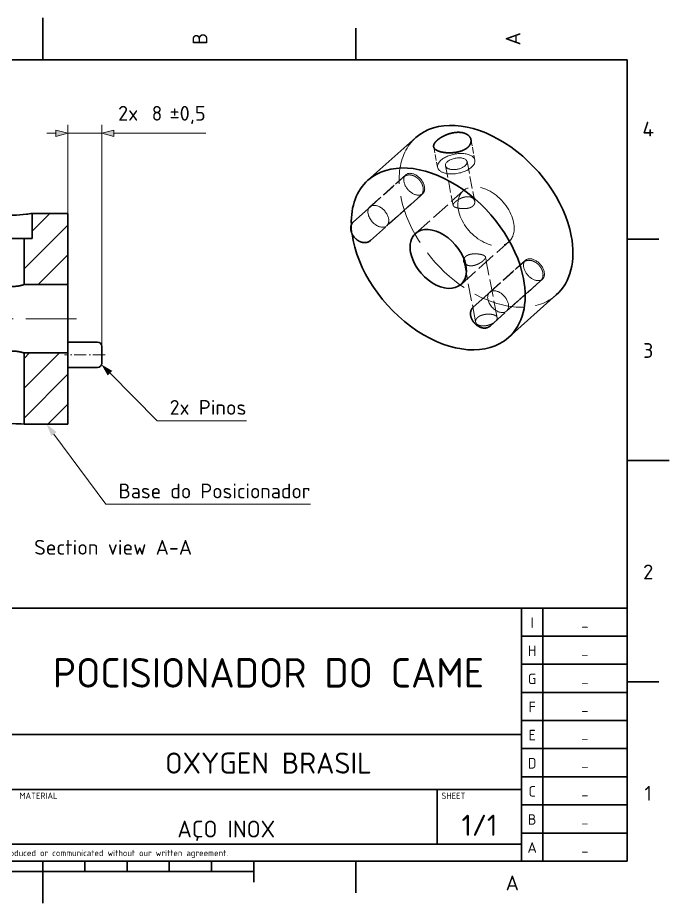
# Model space of a CAD drawing. Extents: x 0 to 297, y 0 to 210.
# Drawn here: x 142.6 to 297, y 0 to 210 of the extents above; entities that cross this region are included whole.
import ezdxf
from ezdxf.enums import TextEntityAlignment as Align

# ---------------------------------------------------------------- set-up
doc = ezdxf.new("R2010")
doc.units = 0
doc.linetypes.add('DASHDOT', pattern=[18.5, 12, -3, 0.5, -3])
doc.linetypes.add('DASHED', pattern=[15, 12, -3])
doc.layers.get('0').update_dxf_attribs({"lineweight": 13})
doc.styles.get("Standard").update_dxf_attribs({"font": 'isocp.shx'})
doc.dimstyles.get("Standard").update_dxf_attribs({"dimtxt": 2.5, "dimasz": 2.5, "dimexe": 1.25, "dimexo": 0.625, "dimtad": 1, "dimcen": 2.5, "dimadec": 0, "dimazin": 0, "dimtfac": 1, "dimtmove": 0, "dimatfit": 0, "dimfxl": 1, "dimarcsym": 0})

# ---------------------------------------------------------------- blocks, each defined once
blk = doc.blocks.new('BLOCK1176')
at = {"color": 7, "lineweight": 18, "width": 1.110901}
blk.add_text('A', height=3.5, dxfattribs=at).set_placement((258.226196, 3.076224), (261.373749, 3.076224), align=Align.FIT)
blk = doc.blocks.new('BLOCK1178')
at = {"color": 7, "lineweight": 18, "width": 0.933334}
blk.add_text('B', height=3.5, rotation=90, dxfattribs=at).set_placement((187.523788, 203.600006), (187.523788, 206.400009), align=Align.FIT)
blk = doc.blocks.new('BLOCK1180')
at = {"color": 7, "lineweight": 18, "width": 1.110901}
blk.add_text('A', height=3.5, rotation=90, dxfattribs=at).set_placement((261.723755, 203.426224), (261.723755, 206.573776), align=Align.FIT)
blk = doc.blocks.new('BLOCK1182')
at = {"color": 7, "lineweight": 18, "width": 0.863838}
blk.add_text('3', height=3.5, dxfattribs=at).set_placement((290.776215, 129.326218), (293.223755, 129.326218), align=Align.FIT)
blk = doc.blocks.new('BLOCK1184')
at = {"color": 7, "lineweight": 18, "width": 0.863838}
blk.add_text('2', height=3.5, dxfattribs=at).set_placement((290.776215, 76.826225), (293.223755, 76.826225), align=Align.FIT)
blk = doc.blocks.new('BLOCK1186')
at = {"color": 7, "lineweight": 18, "width": 0.933329}
blk.add_text('4', height=3.5, dxfattribs=at).set_placement((290.600006, 181.826218), (293.399994, 181.826218), align=Align.FIT)
blk = doc.blocks.new('BLOCK1188')
at = {"color": 7, "lineweight": 18, "width": 0.953214}
blk.add_text('1', height=3.5, dxfattribs=at).set_placement((291.126221, 24.326223), (292.873779, 24.326223), align=Align.FIT)
blk = doc.blocks.new('BLOCK1190')
at = {"color": 7, "lineweight": 18, "width": 0.779092}
blk.add_text("This drawing is our property; it can't be reproduced or communicated without our written agreement.", height=1.5, dxfattribs=at).set_placement((98, 11.175525), (192.437073, 11.175525), align=Align.FIT)
blk = doc.blocks.new('BLOCK1195')
at = {"color": 7, "lineweight": 18, "width": 0.899371}
blk.add_text('MATERIAL', height=1.5, dxfattribs=at).set_placement((143, 24.751049), (151.993713, 24.751049), align=Align.FIT)
blk = doc.blocks.new('BLOCK1196')
at = {"color": 7, "lineweight": 18, "width": 0.822576}
blk.add_text('AÇO INOX', height=4, dxfattribs=at).set_placement((180.405594, 15.6), (203.594406, 15.6), align=Align.FIT)
blk = doc.blocks.new('BLOCK1197')
at = {"color": 7, "lineweight": 18, "width": 0.839691}
blk.add_text('SHEET', height=1.5, dxfattribs=at).set_placement((243, 24.751049), (248.697906, 24.751049), align=Align.FIT)
blk = doc.blocks.new('BLOCK1198')
at = {"color": 7, "lineweight": 18, "width": 0.672753}
blk.add_text('1/1', height=5, dxfattribs=at).set_placement((247.755249, 16), (256.244751, 16), align=Align.FIT)
blk = doc.blocks.new('BLOCK1201')
at = {"color": 7, "lineweight": 18, "width": 0.832842}
blk.add_text('OXYGEN BRASIL', height=5, dxfattribs=at).set_placement((177.510498, 30.751749), (226.489517, 30.751749), align=Align.FIT)
blk = doc.blocks.new('BLOCK1210')
at = {"color": 7, "lineweight": 18, "width": 0.783843}
blk.add_text('POCISIONADOR DO CAME', height=7, dxfattribs=at).set_placement((150.919586, 51.152447), (253.080414, 51.152447), align=Align.FIT)
blk = doc.blocks.new('BLOCK1211')
at = {"color": 7, "lineweight": 18, "width": 1.110905}
blk.add_text('A', height=2.5, dxfattribs=at).set_placement((263.375885, 11.959208), (265.624146, 11.959208), align=Align.FIT)
blk = doc.blocks.new('BLOCK1212')
at = {"color": 7, "lineweight": 18, "width": 1.180341}
blk.add_text('_', height=2, dxfattribs=at).set_placement((276.100708, 12.234033), (277.899323, 12.234033), align=Align.FIT)
blk = doc.blocks.new('BLOCK1213')
at = {"color": 7, "lineweight": 18, "width": 0.933333}
blk.add_text('B', height=2.5, dxfattribs=at).set_placement((263.5, 18.625874), (265.5, 18.625874), align=Align.FIT)
blk = doc.blocks.new('BLOCK1214')
at = {"color": 7, "lineweight": 18, "width": 1.180341}
blk.add_text('_', height=2, dxfattribs=at).set_placement((276.100708, 18.9007), (277.899323, 18.9007), align=Align.FIT)
blk = doc.blocks.new('BLOCK1215')
at = {"color": 7, "lineweight": 18, "width": 0.815855}
blk.add_text('C', height=2.5, dxfattribs=at).set_placement((263.625885, 25.29254), (265.374146, 25.29254), align=Align.FIT)
blk = doc.blocks.new('BLOCK1216')
at = {"color": 7, "lineweight": 18, "width": 1.180341}
blk.add_text('_', height=2, dxfattribs=at).set_placement((276.100708, 25.567366), (277.899323, 25.567366), align=Align.FIT)
blk = doc.blocks.new('BLOCK1217')
at = {"color": 7, "lineweight": 18, "width": 0.933333}
blk.add_text('D', height=2.5, dxfattribs=at).set_placement((263.5, 31.959206), (265.5, 31.959206), align=Align.FIT)
blk = doc.blocks.new('BLOCK1218')
at = {"color": 7, "lineweight": 18, "width": 1.180341}
blk.add_text('_', height=2, dxfattribs=at).set_placement((276.100708, 32.234032), (277.899323, 32.234032), align=Align.FIT)
blk = doc.blocks.new('BLOCK1219')
at = {"color": 7, "lineweight": 18, "width": 0.863846}
blk.add_text('E', height=2.5, dxfattribs=at).set_placement((263.625885, 38.625874), (265.374146, 38.625874), align=Align.FIT)
blk = doc.blocks.new('BLOCK1220')
at = {"color": 7, "lineweight": 18, "width": 1.180341}
blk.add_text('_', height=2, dxfattribs=at).set_placement((276.100708, 38.9007), (277.899323, 38.9007), align=Align.FIT)
blk = doc.blocks.new('BLOCK1221')
at = {"color": 7, "lineweight": 18, "width": 0.863846}
blk.add_text('F', height=2.5, dxfattribs=at).set_placement((263.625885, 45.292542), (265.374146, 45.292542), align=Align.FIT)
blk = doc.blocks.new('BLOCK1222')
at = {"color": 7, "lineweight": 18, "width": 1.180341}
blk.add_text('_', height=2, dxfattribs=at).set_placement((276.100708, 45.567368), (277.899323, 45.567368), align=Align.FIT)
blk = doc.blocks.new('BLOCK1223')
at = {"color": 7, "lineweight": 18, "width": 0.933333}
blk.add_text('G', height=2.5, dxfattribs=at).set_placement((263.5, 51.959206), (265.5, 51.959206), align=Align.FIT)
blk = doc.blocks.new('BLOCK1224')
at = {"color": 7, "lineweight": 18, "width": 1.180341}
blk.add_text('_', height=2, dxfattribs=at).set_placement((276.100708, 52.234032), (277.899323, 52.234032), align=Align.FIT)
blk = doc.blocks.new('BLOCK1225')
at = {"color": 7, "lineweight": 18, "width": 0.933333}
blk.add_text('H', height=2.5, dxfattribs=at).set_placement((263.5, 58.625874), (265.5, 58.625874), align=Align.FIT)
blk = doc.blocks.new('BLOCK1226')
at = {"color": 7, "lineweight": 18, "width": 1.180341}
blk.add_text('_', height=2, dxfattribs=at).set_placement((276.100708, 58.9007), (277.899323, 58.9007), align=Align.FIT)
blk = doc.blocks.new('BLOCK1227')
at = {"color": 7, "lineweight": 18, "width": 1.571347}
blk.add_text('I', height=2.5, dxfattribs=at).set_placement((264.125885, 65.292542), (264.874146, 65.292542), align=Align.FIT)
blk = doc.blocks.new('BLOCK1228')
at = {"color": 7, "lineweight": 18, "width": 1.180341}
blk.add_text('_', height=2, dxfattribs=at).set_placement((276.100708, 65.56736), (277.899323, 65.56736), align=Align.FIT)
blk = doc.blocks.new('BLOCK1236')
at = {"color": 7, "lineweight": 18}
blk.add_lwpolyline([(-35.317249, 236.656158), (-23, 220), (25.465733, 220)], dxfattribs=at)
blk.add_solid([(-34.692951, 237.117828), (-37.040222, 238.986069), (-35.941547, 236.194489)], dxfattribs=at)
at = {"color": 7, "lineweight": 18, "width": 0.772789}
blk.add_text('Base do Posicionador', height=3.5, dxfattribs=at).set_placement((-20, 221.399994), (25.465733, 221.399994), align=Align.FIT)
blk = doc.blocks.new('BLOCK1237')
at = {"color": 7, "lineweight": 18}
blk.add_lwpolyline([(-22.015015, 251.073914), (-10.886306, 239.824188), (10.299008, 239.824188)], dxfattribs=at)
blk.add_solid([(-21.463015, 251.61998), (-24.05294, 253.134003), (-22.567013, 250.527847)], dxfattribs=at)
at = {"color": 7, "lineweight": 18, "width": 0.784978}
blk.add_text('2x Pinos', height=3.5, dxfattribs=at).set_placement((-7.886306, 241.224182), (10.299008, 241.224182), align=Align.FIT)
blk = doc.blocks.new('BLOCK1238')
at = {"color": 7, "lineweight": 18, "width": 0.799069}
blk.add_text('Section view A-A', height=3.5, dxfattribs=at).set_placement((-40, 208.047546), (-2.576923, 208.047546), align=Align.FIT)
blk = doc.blocks.new('*D64')
at = {"color": 7, "lineweight": 18}
for p, q in [((154.475174, 163.604653), (154.475174, 184.58442)), ((162.475174, 131.680123), (162.475174, 184.58442)), ((149.475174, 182.58442), (151.577396, 182.58442)), ((154.475174, 182.58442), (162.475174, 182.58442)), ((165.372951, 182.58442), (187.124243, 182.58442))]:
    blk.add_line(p, q, dxfattribs=at)
for points in [[(151.577396, 181.807961), (154.475174, 182.58442), (151.577396, 183.360879)], [(165.372951, 183.360879), (162.475174, 182.58442), (165.372951, 181.807961)]]:
    blk.add_lwpolyline(points, close=True, dxfattribs=at)
for points in [[(151.577396, 181.807961), (154.475174, 182.58442), (151.577396, 181.807961), (151.577396, 183.360879)], [(165.372951, 183.360879), (162.475174, 182.58442), (165.372951, 183.360879), (165.372951, 181.807961)]]:
    blk.add_solid(points, dxfattribs=at)
for s, width, p, p2 in [('2x ', 0.723632, (166.365152, 185.58442), (173.360258, 185.58442)), ('8', 0.863842, (174.360257, 185.58442), (176.807809, 185.58442)), ('%%p0,5', 0.70409, (178.55781, 185.58442), (187.124243, 185.58442))]:
    blk.add_text(s, height=3.5, dxfattribs=dict(at, width=width)).set_placement(p, p2, align=Align.FIT)
blk = doc.blocks.new('BLOCK1239')
at = {"color": 7, "lineweight": 35}
for p, q in [((-49.5, 288.99), (-52, 288.99)), ((-52, 288.99), (-52, 272.09)), ((-49.5, 288.99), (-49.5, 282.99)), ((-40.5, 288.99), (-40.5, 282.99)), ((-32, 288.99), (-40.5, 288.99)), ((-32, 288.99), (-32, 272.09)), ((-47.6, 282.99), (-49.5, 282.99)), ((-47.6, 282.99), (-42.4, 282.99)), ((-47.6, 282.99), (-47.6, 272.09)), ((-40.5, 282.99), (-42.4, 282.99)), ((-42.4, 282.99), (-42.4, 272.09)), ((-52, 272.09), (-52, 263.99)), ((-47.6, 272.09), (-52, 272.09)), ((-32, 272.09), (-42.4, 272.09)), ((-32, 272.09), (-32, 263.99)), ((-52, 263.99), (-52, 255.89)), ((-32, 263.99), (-32, 255.89)), ((-25, 258.46), (-32, 258.46)), ((-24, 257.46), (-24, 257.06)), ((-24, 257.06), (-24, 253.46)), ((-52, 255.89), (-52, 238.99)), ((-47.6, 255.89), (-52, 255.89)), ((-47.6, 255.89), (-47.6, 254.99)), ((-47.6, 238.99), (-47.6, 254.99)), ((-32, 255.89), (-42.4, 255.89)), ((-42.4, 255.89), (-42.4, 254.99)), ((-42.4, 238.99), (-42.4, 254.99)), ((-32, 255.89), (-32, 238.99)), ((-25, 252.46), (-32, 252.46)), ((-47.6, 238.99), (-52, 238.99)), ((-32, 238.99), (-42.4, 238.99))]:
    blk.add_line(p, q, dxfattribs=at)
for centre, radius, start, end in [((-44.78, 315.23), 26.66, 259.8038, 262.6698), ((-44.99, 313.59), 25.02, 262.6584, 269.9667), ((-45.01, 313.6), 25.02, 270.034, 277.3414), ((-45.23, 315.29), 26.73, 277.3335, 280.1928), ((-25, 257.46), 1, 0, 90), ((-25, 253.46), 1, 270, 360), ((-45, 214.12), 25, 84.0309, 95.9691)]:
    blk.add_arc(centre, radius, start, end, dxfattribs=at)
for points, knots in [([(-47.6, 272.09), (-47.59, 272.08), (-47.59, 272.08), (-47.49, 272.05), (-47.44, 272.04), (-47.38, 272.02), (-47.32, 272), (-47.07, 271.93), (-46.75, 271.85), (-46.51, 271.8), (-45.82, 271.68), (-45.06, 271.64), (-44.6, 271.65), (-43.85, 271.72), (-43.19, 271.86), (-42.96, 271.92), (-42.74, 271.98), (-42.58, 272.03), (-42.42, 272.08), (-42.41, 272.08), (-42.4, 272.09)], [0, 0, 0, 0, 0, 0, 0.120241, 0.120241, 0.120241, 1.114911, 1.114911, 1.114911, 3.586756, 3.586756, 3.586756, 7.580383, 7.580383, 7.580383, 10.113946, 10.113946, 10.113946, 10.322801, 10.322801, 10.322801, 10.322801, 10.322801, 10.322801]), ([(-42.4, 255.89), (-42.41, 255.89), (-42.41, 255.89), (-42.51, 255.92), (-42.56, 255.94), (-42.62, 255.95), (-42.68, 255.97), (-42.93, 256.04), (-43.25, 256.12), (-43.5, 256.17), (-44.18, 256.29), (-44.94, 256.34), (-45.4, 256.33), (-46.15, 256.25), (-46.81, 256.11), (-47.04, 256.05), (-47.26, 255.99), (-47.42, 255.94), (-47.58, 255.89), (-47.59, 255.89), (-47.6, 255.89)], [0, 0, 0, 0, 0, 0, 0.120228, 0.120228, 0.120228, 1.114994, 1.114994, 1.114994, 3.583028, 3.583028, 3.583028, 7.576563, 7.576563, 7.576563, 10.110135, 10.110135, 10.110135, 10.318921, 10.318921, 10.318921, 10.318921, 10.318921, 10.318921])]:
    blk.add_open_spline(points, degree=5, knots=knots, dxfattribs=at)
blk = doc.blocks.new('BLOCK1240')
at = {"color": 7, "lineweight": 18}
for p, q in [((-42.400002, 247.513779), (-34.027718, 255.886063)), ((-42.400002, 254.584854), (-41.098785, 255.886063)), ((-42.400002, 240.442719), (-32, 250.842712)), ((-36.78558, 238.986069), (-32, 243.771652))]:
    blk.add_line(p, q, dxfattribs=at)
blk = doc.blocks.new('BLOCK1242')
at = {"color": 7, "lineweight": 18}
for p, q in [((-40.5, 284.769135), (-36.283054, 288.986053)), ((-42.400002, 275.798065), (-32, 286.198059)), ((-42.400002, 282.86911), (-42.283054, 282.986053)), ((-39.04092, 272.08606), (-32, 279.126984))]:
    blk.add_line(p, q, dxfattribs=at)
blk = doc.blocks.new('BLOCK1244')
at = {"color": 7, "lineweight": 35}
for p, q in [((-123.95, 276.17), (-112.62, 286.28)), ((-127.39, 266.34), (-123.2, 270.07)), ((-99.01, 246.08), (-94.82, 249.82)), ((-90.65, 238.87), (-79.32, 248.98))]:
    blk.add_line(p, q, dxfattribs=at)
at = {"color": 7, "linetype": 'DASHED', "lineweight": 18, "ltscale": 0.123737}
blk.add_line((-99.55, 285.81), (-98.61, 280.95), dxfattribs=at)
at = {"color": 7, "linetype": 'DASHED', "lineweight": 18, "ltscale": 0.123727}
blk.add_line((-108.38, 284.11), (-107.45, 279.25), dxfattribs=at)
at = {"color": 7, "linetype": 'DASHED', "lineweight": 18, "ltscale": 0.23913}
blk.add_line((-105.58, 279.61), (-103.77, 270.22), dxfattribs=at)
at = {"color": 7, "linetype": 'DASHED', "lineweight": 18, "ltscale": 0.239125}
blk.add_line((-100.47, 280.59), (-98.66, 271.2), dxfattribs=at)
at = {"color": 7, "linetype": 'DASHED', "lineweight": 18, "ltscale": 0.284681}
for p, q in [((-123.49, 269.88), (-114.99, 277.47)), ((-119.49, 265.41), (-111, 272.99)), ((-95.11, 249.63), (-86.61, 257.21)), ((-91.11, 245.15), (-82.62, 252.73))]:
    blk.add_line(p, q, dxfattribs=at)
at = {"color": 7, "linetype": 'DASHED', "lineweight": 18, "ltscale": 0.258348}
for p, q in [((-123.2, 270.07), (-115.49, 276.96)), ((-94.82, 249.82), (-87.11, 256.7))]:
    blk.add_line(p, q, dxfattribs=at)
at = {"color": 7, "linetype": 'DASHED', "lineweight": 18, "ltscale": 0.379575}
for p, q in [((-112.69, 263.56), (-101.37, 273.67)), ((-101.9, 251.47), (-90.58, 261.58))]:
    blk.add_line(p, q, dxfattribs=at)
at = {"color": 7, "linetype": 'DASHED', "lineweight": 18, "ltscale": 0.398554}
for p, q in [((-123.39, 261.86), (-111.5, 272.48)), ((-95.01, 241.61), (-83.12, 252.23))]:
    blk.add_line(p, q, dxfattribs=at)
at = {"color": 7, "linetype": 'DASHED', "lineweight": 18, "ltscale": 0.024539}
blk.add_line((-101.21, 256.97), (-101.03, 256.01), dxfattribs=at)
at = {"color": 7, "linetype": 'DASHED', "lineweight": 18, "ltscale": 0.024543}
blk.add_line((-96.11, 257.96), (-95.92, 257), dxfattribs=at)
at = {"color": 7, "linetype": 'DASHED', "lineweight": 18, "ltscale": 0.341667}
blk.add_line((-93.33, 243.58), (-95.92, 257), dxfattribs=at)
at = {"color": 7, "linetype": 'DASHED', "lineweight": 18, "ltscale": 0.341668}
blk.add_line((-98.44, 242.59), (-101.03, 256.01), dxfattribs=at)
at = {"color": 7, "lineweight": 35}
for centre, radius, start, end in [((-101.1, 285.51), 1.58, 10.9365, 18.2186), ((-107.54, 284.27), 0.862, 190.9475, 200.8037), ((-124.62, 263.25), 1.85, 302.6365, 311.7478), ((-100.12, 257.18), 1.11, 163.108, 190.8946), ((-100.04, 257.22), 1.2, 191.5811, 229.7076), ((-96.24, 242.99), 1.85, 302.6365, 311.7478)]:
    blk.add_arc(centre, radius, start, end, dxfattribs=at)
at = {"color": 7, "linetype": 'DASHED', "lineweight": 18}
for centre, radius, start, end in [((-114.26, 275.57), 1.85, 122.6365, 131.7478), ((-99.75, 257.56), 1.65, 229.9354, 258.196), ((-85.88, 255.32), 1.85, 122.6365, 131.7478)]:
    blk.add_arc(centre, radius, start, end, dxfattribs=at)
at = {"color": 7, "lineweight": 35}
for centre, major_axis, ratio, start_param, end_param in [((-95.97, 267.63), (16.65, -18.65), 0.650915, 0.828682, 3.141588), ((-107.3, 257.52), (16.65, -18.65), 0.650915, 0.828682, 3.141588), ((-107.3, 257.52), (16.65, -18.65), 0.650915, 3.141588, 3.801972), ((-121.49, 267.64), (2, -2.24), 0.650915, 3.141471, 3.316707), ((-107.3, 257.52), (5.39, -6.04), 0.650915, 0.828684, 3.14147), ((-107.3, 257.52), (16.65, -18.65), 0.650915, 3.905759, 6.283181), ((-107.3, 257.51), (5.4, -6.04), 0.650812, 3.141377, 3.970016), ((-95.97, 267.63), (16.65, -18.65), 0.650915, 6.283181, 7.111867), ((-107.3, 257.52), (5.39, -6.04), 0.650915, 3.970277, 6.283063), ((-107.3, 257.52), (5.4, -6.04), 0.650807, 6.282948, 7.111562), ((-107.3, 257.52), (16.65, -18.65), 0.650915, 6.283181, 7.111867), ((-93.11, 247.39), (2, -2.24), 0.650915, 3.141471, 3.316707)]:
    blk.add_ellipse(centre, major_axis=major_axis, ratio=ratio, start_param=start_param, end_param=end_param, dxfattribs=at)
at = {"color": 7, "linetype": 'DASHED', "lineweight": 18}
for centre, major_axis, ratio, start_param, end_param in [((-95.97, 267.63), (16.65, -18.65), 0.650915, 3.141588, 6.283181), ((-103.03, 280.1), (-4.42, -0.85), 0.51307, 3.141523, 6.283116), ((-103.03, 280.1), (-2.55, -0.49), 0.51307, 3.141523, 6.283115), ((-103.03, 280.1), (-4.42, -0.85), 0.51307, 0.860756, 3.141523), ((-103.03, 280.1), (-2.55, -0.49), 0.51307, 6.283116, 7.143942), ((-103.03, 280.1), (-2.55, -0.49), 0.51307, 0.860757, 3.141523), ((-112.99, 275.23), (2, -2.24), 0.650915, 3.141471, 6.283064), ((-112.99, 275.23), (2, -2.24), 0.650915, 0.828682, 3.141471), ((-103.03, 280.1), (-4.42, -0.85), 0.51307, 6.283116, 7.143942), ((-112.99, 275.23), (2, -2.24), 0.650915, 6.283064, 7.111867), ((-95.97, 267.63), (5.4, -6.04), 0.650812, 3.141377, 3.970016), ((-95.97, 267.63), (5.39, -6.04), 0.650915, 0.828684, 3.14147), ((-121.49, 267.64), (2, -2.24), 0.650915, 3.316707, 6.283064), ((-121.49, 267.64), (2, -2.24), 0.650915, 0.828682, 3.141471), ((-95.97, 267.63), (5.39, -6.04), 0.650915, 3.970277, 6.283063), ((-121.49, 267.64), (2, -2.24), 0.650915, 6.283064, 7.111867), ((-107.3, 257.52), (16.65, -18.65), 0.650915, 3.801972, 3.905759), ((-95.97, 267.63), (5.4, -6.04), 0.650807, 6.282948, 7.111562), ((-84.61, 254.97), (2, -2.24), 0.650915, 3.141471, 6.283064), ((-84.61, 254.97), (2, -2.24), 0.650915, 0.828682, 3.141471), ((-84.61, 254.97), (2, -2.24), 0.650915, 6.283064, 7.111867), ((-93.11, 247.39), (2, -2.24), 0.650915, 0.828682, 3.141471), ((-93.11, 247.39), (2, -2.24), 0.650915, 3.316707, 6.283064), ((-93.11, 247.39), (2, -2.24), 0.650915, 6.283064, 7.111867)]:
    blk.add_ellipse(centre, major_axis=major_axis, ratio=ratio, start_param=start_param, end_param=end_param, dxfattribs=at)
at = {"color": 7, "lineweight": 35}
for points, degree, knots in [([(-108.38, 284.11), (-108.41, 284.25), (-108.41, 284.39), (-108.38, 284.54), (-108.28, 284.79), (-108.13, 285.04), (-108.06, 285.14), (-107.93, 285.3), (-107.78, 285.46), (-107.71, 285.52), (-107.64, 285.58), (-107.57, 285.65)], 5, [0, 0, 0, 0, 0, 0, 2.383962, 2.383962, 2.383962, 3.845931, 3.845931, 3.845931, 4.862401, 4.862401, 4.862401, 4.862401, 4.862401, 4.862401]), ([(-107.57, 285.65), (-107.41, 285.79), (-107.23, 285.93), (-107.04, 286.07), (-106.67, 286.32), (-106.27, 286.54), (-106.09, 286.63), (-105.72, 286.81), (-105.34, 286.97), (-105.14, 287.05), (-104.94, 287.12), (-104.74, 287.18)], 5, [0, 0, 0, 0, 0, 0, 2.31447, 2.31447, 2.31447, 4.119716, 4.119716, 4.119716, 5.966884, 5.966884, 5.966884, 5.966884, 5.966884, 5.966884]), ([(-104.74, 287.18), (-104.41, 287.29), (-104.07, 287.38), (-103.71, 287.45), (-103.09, 287.54), (-102.49, 287.56), (-102.23, 287.55), (-101.92, 287.52), (-101.62, 287.47), (-101.56, 287.46), (-101.51, 287.45), (-101.45, 287.43)], 5, [0, 0, 0, 0, 0, 0, 3.063373, 3.063373, 3.063373, 5.449616, 5.449616, 5.449616, 6.013789, 6.013789, 6.013789, 6.013789, 6.013789, 6.013789]), ([(-101.45, 287.43), (-101.18, 287.37), (-100.91, 287.28), (-100.66, 287.17), (-100.26, 286.93), (-99.95, 286.64), (-99.84, 286.5), (-99.72, 286.31), (-99.64, 286.12), (-99.62, 286.08), (-99.61, 286.05), (-99.6, 286.01)], 5, [0, 0, 0, 0, 0, 0, 2.856849, 2.856849, 2.856849, 5.060925, 5.060925, 5.060925, 5.581247, 5.581247, 5.581247, 5.581247, 5.581247, 5.581247]), ([(-99.55, 285.81), (-99.51, 285.63), (-99.5, 285.44), (-99.52, 285.24), (-99.61, 284.93), (-99.76, 284.63), (-99.82, 284.53), (-99.95, 284.35), (-100.1, 284.18), (-100.16, 284.11), (-100.23, 284.05), (-100.3, 283.98)], 5, [0, 0, 0, 0, 0, 0, 2.459362, 2.459362, 2.459362, 3.947566, 3.947566, 3.947566, 4.961197, 4.961197, 4.961197, 4.961197, 4.961197, 4.961197]), ([(-106.55, 282.88), (-106.77, 282.93), (-106.98, 282.99), (-107.19, 283.06), (-107.52, 283.19), (-107.79, 283.35), (-107.89, 283.42), (-108.08, 283.56), (-108.21, 283.72), (-108.27, 283.8), (-108.31, 283.88), (-108.34, 283.97)], 5, [0, 0, 0, 0, 0, 0, 2.275691, 2.275691, 2.275691, 3.905906, 3.905906, 3.905906, 5.460102, 5.460102, 5.460102, 5.460102, 5.460102, 5.460102]), ([(-100.3, 283.98), (-100.5, 283.8), (-100.73, 283.64), (-100.99, 283.48), (-101.5, 283.23), (-102.06, 283.04), (-102.32, 282.97), (-102.65, 282.89), (-102.99, 282.83), (-103.06, 282.81), (-103.13, 282.8), (-103.2, 282.79)], 5, [0, 0, 0, 0, 0, 0, 2.901433, 2.901433, 2.901433, 5.305145, 5.305145, 5.305145, 5.931282, 5.931282, 5.931282, 5.931282, 5.931282, 5.931282]), ([(-103.2, 282.79), (-103.47, 282.75), (-103.75, 282.72), (-104.04, 282.7), (-104.47, 282.68), (-104.9, 282.69), (-105.03, 282.69), (-105.44, 282.71), (-105.83, 282.75), (-106.08, 282.79), (-106.32, 282.83), (-106.55, 282.88)], 5, [0, 0, 0, 0, 0, 0, 2.446317, 2.446317, 2.446317, 3.67508, 3.67508, 3.67508, 6.029748, 6.029748, 6.029748, 6.029748, 6.029748, 6.029748]), ([(-127.39, 266.34), (-127.41, 266.32), (-127.45, 266.28), (-127.5, 266.23), (-127.54, 266.18), (-127.58, 266.13), (-127.62, 266.08), (-127.66, 266.03), (-127.71, 265.96), (-127.76, 265.88), (-127.81, 265.79), (-127.85, 265.71), (-127.87, 265.65), (-127.9, 265.58), (-127.92, 265.52), (-127.94, 265.46), (-127.96, 265.38), (-127.98, 265.29), (-128, 265.2), (-128.02, 265.11), (-128.03, 265.01), (-128.03, 264.92), (-128.04, 264.83), (-128.04, 264.75), (-128.03, 264.66), (-128.03, 264.58), (-128.02, 264.49), (-128.01, 264.42), (-128, 264.34), (-127.98, 264.27), (-127.97, 264.21), (-127.95, 264.14), (-127.93, 264.05), (-127.91, 263.96), (-127.88, 263.88), (-127.85, 263.8), (-127.82, 263.71), (-127.78, 263.63), (-127.75, 263.55), (-127.71, 263.47), (-127.67, 263.39), (-127.63, 263.31), (-127.58, 263.23), (-127.54, 263.15), (-127.49, 263.07), (-127.44, 263), (-127.39, 262.93), (-127.35, 262.87), (-127.3, 262.81), (-127.26, 262.75), (-127.21, 262.69), (-127.16, 262.64), (-127.11, 262.57), (-127.05, 262.5), (-126.98, 262.44), (-126.92, 262.37), (-126.84, 262.29), (-126.75, 262.21), (-126.66, 262.14), (-126.58, 262.08), (-126.51, 262.02), (-126.44, 261.97), (-126.36, 261.92), (-126.29, 261.87), (-126.21, 261.82), (-126.14, 261.78), (-126.06, 261.73), (-125.98, 261.69), (-125.9, 261.65), (-125.82, 261.62), (-125.73, 261.58), (-125.63, 261.54), (-125.54, 261.51), (-125.46, 261.49), (-125.39, 261.47), (-125.31, 261.45), (-125.23, 261.43), (-125.14, 261.41), (-125.05, 261.4), (-124.96, 261.39), (-124.87, 261.38), (-124.78, 261.38), (-124.7, 261.38), (-124.62, 261.38), (-124.54, 261.38), (-124.47, 261.39), (-124.4, 261.4), (-124.32, 261.41), (-124.24, 261.43), (-124.16, 261.45), (-124.08, 261.47), (-124.02, 261.49), (-123.95, 261.52), (-123.89, 261.54), (-123.82, 261.58), (-123.74, 261.62), (-123.68, 261.65), (-123.64, 261.68), (-123.62, 261.69)], 3, [0, 0, 0, 0, 0.09253, 0.156885, 0.221265, 0.285634, 0.350049, 0.414148, 0.478313, 0.59723, 0.71625, 0.786959, 0.857719, 0.923423, 0.98918, 1.054988, 1.120849, 1.228629, 1.322226, 1.415982, 1.509903, 1.604005, 1.690133, 1.776439, 1.862935, 1.949631, 2.028736, 2.108023, 2.187504, 2.26718, 2.305135, 2.393584, 2.482297, 2.571275, 2.660523, 2.749322, 2.838384, 2.927701, 3.017258, 3.106619, 3.196199, 3.285993, 3.375982, 3.465895, 3.555969, 3.646193, 3.736547, 3.812463, 3.883866, 3.955312, 4.026793, 4.0983, 4.188824, 4.279349, 4.369852, 4.460311, 4.574955, 4.698385, 4.821594, 4.911792, 5.001826, 5.091677, 5.181337, 5.271119, 5.360681, 5.450006, 5.539089, 5.62847, 5.717594, 5.806454, 5.895041, 6.007075, 6.118693, 6.184546, 6.250278, 6.339682, 6.428857, 6.517805, 6.606529, 6.694269, 6.781822, 6.8743, 6.966616, 7.041367, 7.116026, 7.190597, 7.265085, 7.333238, 7.417452, 7.501593, 7.585661, 7.669662, 7.708265, 7.790227, 7.872147, 7.954027, 8.035873, 8.091221, 8.091221, 8.091221, 8.091221]), ([(-99.01, 246.08), (-99.03, 246.06), (-99.07, 246.03), (-99.12, 245.98), (-99.16, 245.93), (-99.2, 245.88), (-99.24, 245.83), (-99.28, 245.78), (-99.33, 245.71), (-99.38, 245.62), (-99.43, 245.53), (-99.47, 245.45), (-99.49, 245.39), (-99.52, 245.33), (-99.54, 245.27), (-99.56, 245.2), (-99.58, 245.13), (-99.6, 245.04), (-99.62, 244.94), (-99.64, 244.85), (-99.65, 244.76), (-99.65, 244.67), (-99.66, 244.58), (-99.66, 244.49), (-99.65, 244.4), (-99.65, 244.32), (-99.64, 244.24), (-99.63, 244.16), (-99.62, 244.08), (-99.6, 244.02), (-99.59, 243.95), (-99.57, 243.88), (-99.55, 243.79), (-99.53, 243.71), (-99.5, 243.62), (-99.47, 243.54), (-99.44, 243.46), (-99.4, 243.37), (-99.37, 243.29), (-99.33, 243.21), (-99.29, 243.13), (-99.25, 243.05), (-99.2, 242.97), (-99.16, 242.9), (-99.11, 242.82), (-99.06, 242.74), (-99.01, 242.67), (-98.97, 242.61), (-98.92, 242.55), (-98.88, 242.5), (-98.83, 242.44), (-98.78, 242.38), (-98.73, 242.32), (-98.67, 242.25), (-98.6, 242.18), (-98.53, 242.11), (-98.46, 242.04), (-98.37, 241.96), (-98.28, 241.89), (-98.2, 241.82), (-98.13, 241.77), (-98.06, 241.72), (-97.98, 241.66), (-97.91, 241.62), (-97.83, 241.57), (-97.75, 241.52), (-97.68, 241.48), (-97.6, 241.44), (-97.52, 241.4), (-97.44, 241.36), (-97.35, 241.33), (-97.25, 241.29), (-97.16, 241.26), (-97.08, 241.23), (-97.01, 241.21), (-96.93, 241.19), (-96.84, 241.17), (-96.76, 241.16), (-96.67, 241.14), (-96.58, 241.13), (-96.49, 241.13), (-96.4, 241.12), (-96.32, 241.12), (-96.24, 241.12), (-96.16, 241.13), (-96.09, 241.14), (-96.02, 241.14), (-95.94, 241.16), (-95.86, 241.17), (-95.78, 241.19), (-95.7, 241.22), (-95.64, 241.24), (-95.57, 241.26), (-95.51, 241.29), (-95.43, 241.32), (-95.36, 241.36), (-95.3, 241.4), (-95.26, 241.42), (-95.24, 241.43)], 3, [0, 0, 0, 0, 0.09253, 0.156885, 0.221265, 0.285634, 0.350049, 0.414148, 0.478313, 0.59723, 0.71625, 0.786959, 0.857719, 0.923423, 0.98918, 1.054988, 1.120849, 1.228629, 1.322226, 1.415982, 1.509903, 1.604005, 1.690133, 1.776439, 1.862935, 1.949631, 2.028736, 2.108023, 2.187504, 2.26718, 2.305135, 2.393584, 2.482297, 2.571275, 2.660523, 2.749322, 2.838384, 2.927701, 3.017258, 3.106619, 3.196199, 3.285993, 3.375982, 3.465895, 3.555969, 3.646193, 3.736547, 3.812463, 3.883866, 3.955312, 4.026793, 4.0983, 4.188824, 4.279349, 4.369852, 4.460311, 4.574955, 4.698385, 4.821594, 4.911792, 5.001826, 5.091677, 5.181337, 5.271119, 5.360681, 5.450006, 5.539089, 5.62847, 5.717594, 5.806454, 5.895041, 6.007075, 6.118693, 6.184546, 6.250278, 6.339682, 6.428857, 6.517805, 6.606529, 6.694269, 6.781822, 6.8743, 6.966616, 7.041367, 7.116026, 7.190597, 7.265085, 7.333238, 7.417452, 7.501593, 7.585661, 7.669662, 7.708265, 7.790227, 7.872147, 7.954027, 8.035873, 8.091221, 8.091221, 8.091221, 8.091221])]:
    blk.add_open_spline(points, degree=degree, knots=knots, dxfattribs=at)
at = {"color": 7, "linetype": 'DASHED', "lineweight": 18}
for points, degree, knots in [([(-111.5, 272.48), (-111.47, 272.5), (-111.44, 272.54), (-111.38, 272.59), (-111.34, 272.64), (-111.3, 272.69), (-111.26, 272.74), (-111.22, 272.79), (-111.17, 272.86), (-111.12, 272.94), (-111.07, 273.03), (-111.04, 273.11), (-111.01, 273.17), (-110.98, 273.24), (-110.96, 273.3), (-110.94, 273.36), (-110.92, 273.44), (-110.9, 273.53), (-110.88, 273.62), (-110.87, 273.71), (-110.86, 273.81), (-110.85, 273.9), (-110.85, 273.99), (-110.85, 274.07), (-110.85, 274.16), (-110.86, 274.24), (-110.86, 274.33), (-110.87, 274.4), (-110.89, 274.48), (-110.9, 274.55), (-110.91, 274.61), (-110.93, 274.68), (-110.95, 274.77), (-110.98, 274.86), (-111, 274.94), (-111.03, 275.02), (-111.06, 275.11), (-111.1, 275.19), (-111.13, 275.27), (-111.17, 275.35), (-111.21, 275.43), (-111.26, 275.51), (-111.3, 275.59), (-111.35, 275.67), (-111.39, 275.74), (-111.44, 275.82), (-111.49, 275.89), (-111.54, 275.95), (-111.58, 276.01), (-111.63, 276.07), (-111.67, 276.13), (-111.72, 276.18), (-111.78, 276.25), (-111.84, 276.32), (-111.9, 276.38), (-111.97, 276.45), (-112.05, 276.53), (-112.14, 276.61), (-112.22, 276.68), (-112.3, 276.74), (-112.37, 276.8), (-112.45, 276.85), (-112.52, 276.9), (-112.59, 276.95), (-112.67, 277), (-112.75, 277.04), (-112.83, 277.09), (-112.91, 277.13), (-112.99, 277.17), (-113.07, 277.2), (-113.16, 277.24), (-113.25, 277.28), (-113.34, 277.31), (-113.42, 277.33), (-113.49, 277.35), (-113.57, 277.37), (-113.66, 277.39), (-113.75, 277.41), (-113.83, 277.42), (-113.92, 277.43), (-114.01, 277.44), (-114.1, 277.44), (-114.19, 277.44), (-114.27, 277.44), (-114.34, 277.44), (-114.42, 277.43), (-114.49, 277.42), (-114.56, 277.41), (-114.64, 277.39), (-114.72, 277.37), (-114.8, 277.35), (-114.87, 277.33), (-114.93, 277.3), (-114.99, 277.28), (-115.07, 277.24), (-115.14, 277.2), (-115.2, 277.17), (-115.24, 277.14), (-115.26, 277.13)], 3, [0, 0, 0, 0, 0.09253, 0.156885, 0.221265, 0.285634, 0.350049, 0.414148, 0.478313, 0.59723, 0.71625, 0.786959, 0.857719, 0.923423, 0.98918, 1.054988, 1.120849, 1.228629, 1.322226, 1.415982, 1.509903, 1.604005, 1.690133, 1.776439, 1.862935, 1.949631, 2.028736, 2.108023, 2.187504, 2.26718, 2.305135, 2.393584, 2.482297, 2.571275, 2.660523, 2.749322, 2.838384, 2.927701, 3.017258, 3.106619, 3.196199, 3.285993, 3.375982, 3.465895, 3.555969, 3.646193, 3.736547, 3.812463, 3.883866, 3.955312, 4.026793, 4.0983, 4.188824, 4.279349, 4.369852, 4.460311, 4.574955, 4.698385, 4.821594, 4.911792, 5.001826, 5.091677, 5.181337, 5.271119, 5.360681, 5.450006, 5.539089, 5.62847, 5.717594, 5.806454, 5.895041, 6.007075, 6.118693, 6.184546, 6.250278, 6.339682, 6.428857, 6.517805, 6.606529, 6.694269, 6.781822, 6.8743, 6.966616, 7.041367, 7.116026, 7.190597, 7.265085, 7.333238, 7.417452, 7.501593, 7.585661, 7.669662, 7.708265, 7.790227, 7.872147, 7.954027, 8.035873, 8.091221, 8.091221, 8.091221, 8.091221]), ([(-103.77, 270.22), (-103.79, 270.34), (-103.76, 270.46), (-103.69, 270.6), (-103.45, 270.91), (-103.07, 271.23), (-102.82, 271.41), (-102.27, 271.76), (-101.63, 272.04), (-101.28, 272.16), (-100.76, 272.28), (-100.24, 272.29), (-100.08, 272.28), (-99.93, 272.26), (-99.78, 272.23)], 5, [0, 0, 0, 0, 0, 0, 2.268034, 2.268034, 2.268034, 5.061352, 5.061352, 5.061352, 8.069268, 8.069268, 8.069268, 9.440604, 9.440604, 9.440604, 9.440604, 9.440604, 9.440604]), ([(-98.66, 271.2), (-98.62, 270.97), (-98.63, 270.74), (-98.71, 270.51), (-98.98, 270.09), (-99.45, 269.79), (-99.72, 269.67), (-100.42, 269.47), (-101.21, 269.42), (-101.67, 269.44), (-102.17, 269.49), (-102.62, 269.58), (-102.65, 269.59), (-102.69, 269.59), (-102.73, 269.6)], 5, [0, 0, 0, 0, 0, 0, 2.698709, 2.698709, 2.698709, 5.514843, 5.514843, 5.514843, 9.199165, 9.199165, 9.199165, 9.529977, 9.529977, 9.529977, 9.529977, 9.529977, 9.529977]), ([(-99.78, 272.23), (-99.56, 272.18), (-99.36, 272.1), (-99.18, 271.99), (-98.93, 271.78), (-98.77, 271.52), (-98.72, 271.42), (-98.68, 271.31), (-98.66, 271.2)], 5, [0, 0, 0, 0, 0, 0, 2.032159, 2.032159, 2.032159, 3.313261, 3.313261, 3.313261, 3.313261, 3.313261, 3.313261]), ([(-102.73, 269.6), (-102.97, 269.66), (-103.2, 269.73), (-103.4, 269.81), (-103.61, 269.94), (-103.72, 270.08), (-103.74, 270.13), (-103.76, 270.17), (-103.77, 270.22)], 5, [0, 0, 0, 0, 0, 0, 2.291526, 2.291526, 2.291526, 3.172641, 3.172641, 3.172641, 3.172641, 3.172641, 3.172641]), ([(-97.15, 258.58), (-97.78, 258.72), (-98.56, 258.79), (-99.33, 258.77), (-100.27, 258.55), (-100.89, 258.04), (-101.03, 257.88), (-101.13, 257.7), (-101.18, 257.51)], 5, [0, 0, 0, 0, 0, 0, 5.911051, 5.911051, 5.911051, 8.22863, 8.22863, 8.22863, 8.22863, 8.22863, 8.22863]), ([(-96.11, 257.96), (-96.12, 258.06), (-96.17, 258.14), (-96.26, 258.23), (-96.46, 258.36), (-96.73, 258.46), (-96.86, 258.51), (-97, 258.54), (-97.15, 258.58)], 5, [0, 0, 0, 0, 0, 0, 1.832902, 1.832902, 1.832902, 3.172646, 3.172646, 3.172646, 3.172646, 3.172646, 3.172646]), ([(-100.09, 255.95), (-99.88, 255.9), (-99.65, 255.88), (-99.42, 255.88), (-98.71, 255.96), (-98.02, 256.21), (-97.59, 256.43), (-96.92, 256.84), (-96.44, 257.26), (-96.28, 257.44), (-96.14, 257.65), (-96.1, 257.84), (-96.1, 257.88), (-96.1, 257.92), (-96.11, 257.96)], 5, [0, 0, 0, 0, 0, 0, 1.968274, 1.968274, 1.968274, 5.960837, 5.960837, 5.960837, 8.684088, 8.684088, 8.684088, 9.437264, 9.437264, 9.437264, 9.437264, 9.437264, 9.437264]), ([(-83.12, 252.23), (-83.09, 252.25), (-83.06, 252.28), (-83, 252.33), (-82.96, 252.38), (-82.92, 252.43), (-82.88, 252.48), (-82.84, 252.53), (-82.79, 252.6), (-82.74, 252.69), (-82.69, 252.78), (-82.66, 252.86), (-82.63, 252.92), (-82.6, 252.98), (-82.58, 253.04), (-82.56, 253.11), (-82.54, 253.18), (-82.52, 253.27), (-82.5, 253.37), (-82.49, 253.46), (-82.48, 253.55), (-82.47, 253.64), (-82.47, 253.73), (-82.47, 253.82), (-82.47, 253.91), (-82.48, 253.99), (-82.48, 254.07), (-82.49, 254.15), (-82.51, 254.23), (-82.52, 254.29), (-82.53, 254.36), (-82.55, 254.43), (-82.57, 254.52), (-82.6, 254.6), (-82.62, 254.69), (-82.65, 254.77), (-82.68, 254.85), (-82.72, 254.94), (-82.75, 255.02), (-82.79, 255.1), (-82.83, 255.18), (-82.87, 255.26), (-82.92, 255.34), (-82.96, 255.41), (-83.01, 255.49), (-83.06, 255.57), (-83.11, 255.64), (-83.16, 255.7), (-83.2, 255.76), (-83.24, 255.81), (-83.29, 255.87), (-83.34, 255.93), (-83.39, 255.99), (-83.46, 256.06), (-83.52, 256.13), (-83.59, 256.2), (-83.67, 256.27), (-83.76, 256.35), (-83.84, 256.42), (-83.92, 256.49), (-83.99, 256.54), (-84.07, 256.59), (-84.14, 256.65), (-84.21, 256.7), (-84.29, 256.74), (-84.37, 256.79), (-84.45, 256.83), (-84.52, 256.87), (-84.61, 256.91), (-84.69, 256.95), (-84.77, 256.99), (-84.87, 257.02), (-84.96, 257.05), (-85.04, 257.08), (-85.11, 257.1), (-85.19, 257.12), (-85.28, 257.14), (-85.37, 257.15), (-85.45, 257.17), (-85.54, 257.18), (-85.63, 257.18), (-85.72, 257.19), (-85.81, 257.19), (-85.89, 257.19), (-85.96, 257.18), (-86.04, 257.17), (-86.11, 257.17), (-86.18, 257.15), (-86.26, 257.14), (-86.34, 257.12), (-86.42, 257.09), (-86.49, 257.07), (-86.55, 257.05), (-86.61, 257.02), (-86.69, 256.99), (-86.76, 256.95), (-86.82, 256.91), (-86.86, 256.89), (-86.88, 256.88)], 3, [0, 0, 0, 0, 0.09253, 0.156885, 0.221265, 0.285634, 0.350049, 0.414148, 0.478313, 0.59723, 0.71625, 0.786959, 0.857719, 0.923423, 0.98918, 1.054988, 1.120849, 1.228629, 1.322226, 1.415982, 1.509903, 1.604005, 1.690133, 1.776439, 1.862935, 1.949631, 2.028736, 2.108023, 2.187504, 2.26718, 2.305135, 2.393584, 2.482297, 2.571275, 2.660523, 2.749322, 2.838384, 2.927701, 3.017258, 3.106619, 3.196199, 3.285993, 3.375982, 3.465895, 3.555969, 3.646193, 3.736547, 3.812463, 3.883866, 3.955312, 4.026793, 4.0983, 4.188824, 4.279349, 4.369852, 4.460311, 4.574955, 4.698385, 4.821594, 4.911792, 5.001826, 5.091677, 5.181337, 5.271119, 5.360681, 5.450006, 5.539089, 5.62847, 5.717594, 5.806454, 5.895041, 6.007075, 6.118693, 6.184546, 6.250278, 6.339682, 6.428857, 6.517805, 6.606529, 6.694269, 6.781822, 6.8743, 6.966616, 7.041367, 7.116026, 7.190597, 7.265085, 7.333238, 7.417452, 7.501593, 7.585661, 7.669662, 7.708265, 7.790227, 7.872147, 7.954027, 8.035873, 8.091221, 8.091221, 8.091221, 8.091221]), ([(-94.4, 244.33), (-94.89, 244.45), (-95.48, 244.48), (-96.08, 244.43), (-97.01, 244.23), (-97.75, 243.83), (-97.99, 243.66), (-98.29, 243.34), (-98.43, 242.99), (-98.46, 242.85), (-98.46, 242.72), (-98.44, 242.59)], 5, [0, 0, 0, 0, 0, 0, 5.042633, 5.042633, 5.042633, 7.983513, 7.983513, 7.983513, 9.760397, 9.760397, 9.760397, 9.760397, 9.760397, 9.760397]), ([(-93.33, 243.58), (-93.35, 243.7), (-93.41, 243.82), (-93.51, 243.93), (-93.72, 244.09), (-93.99, 244.22), (-94.12, 244.26), (-94.26, 244.3), (-94.4, 244.33)], 5, [0, 0, 0, 0, 0, 0, 2.027747, 2.027747, 2.027747, 3.461217, 3.461217, 3.461217, 3.461217, 3.461217, 3.461217]), ([(-98.44, 242.59), (-98.41, 242.44), (-98.34, 242.3), (-98.25, 242.17), (-98.03, 241.98), (-97.75, 241.83), (-97.62, 241.78), (-97.48, 241.74), (-97.34, 241.7)], 5, [0, 0, 0, 0, 0, 0, 2.063675, 2.063675, 2.063675, 3.506454, 3.506454, 3.506454, 3.506454, 3.506454, 3.506454]), ([(-97.34, 241.7), (-97.05, 241.64), (-96.72, 241.61), (-96.38, 241.62), (-95.58, 241.73), (-94.8, 242), (-94.38, 242.2), (-93.8, 242.58), (-93.44, 243.02), (-93.35, 243.19), (-93.31, 243.37), (-93.32, 243.54), (-93.32, 243.55), (-93.33, 243.56), (-93.33, 243.58)], 5, [0, 0, 0, 0, 0, 0, 2.995764, 2.995764, 2.995764, 7.040192, 7.040192, 7.040192, 9.512048, 9.512048, 9.512048, 9.738632, 9.738632, 9.738632, 9.738632, 9.738632, 9.738632])]:
    blk.add_open_spline(points, degree=degree, knots=knots, dxfattribs=at)

msp = doc.modelspace()

# ---------------------------------------------------------------- linework, layer by layer
at = {"color": 7, "lineweight": 35}
for p, q in [((148.5, 200), (148.5, 210)), ((222.7, 200), (222.7, 207.5)), ((287, 200), (10, 200)), ((287, 10), (287, 200)), ((287, 157.5), (294.5, 157.5)), ((287, 105), (297, 105)), ((97, 70), (287, 70)), ((262, 10), (262, 70)), ((267, 10), (267, 70)), ((287, 70), (287, 10)), ((262, 63.333333), (287, 63.333333)), ((262, 56.666667), (287, 56.666667)), ((287, 52.5), (294.5, 52.5)), ((262, 50), (287, 50)), ((262, 43.333333), (287, 43.333333)), ((97, 40), (262, 40)), ((262, 36.666667), (287, 36.666667)), ((262, 30), (287, 30)), ((97, 27), (262, 27)), ((242, 14), (242, 27)), ((262, 23.333333), (287, 23.333333)), ((262, 16.666667), (287, 16.666667)), ((97, 14), (262, 14)), ((10, 10), (287, 10)), ((97, 10), (287, 10)), ((148.5, 10), (148.5, 0)), ((158.5, 10), (158.5, 7.5)), ((168.5, 10), (168.5, 7.5)), ((178.5, 10), (178.5, 7.5)), ((188.5, 10), (188.5, 7.5)), ((198.5, 10), (198.5, 5)), ((222.7, 10), (222.7, 2.5)), ((98.5, 7.5), (198.5, 7.5))]:
    msp.add_line(p, q, dxfattribs=at)
at = {"color": 7, "linetype": 'DASHDOT', "lineweight": 18}
msp.add_line((156.475223, 138.604653), (132.474624, 138.604653), dxfattribs=at)
at = {"color": 7, "linetype": 'DASHDOT', "lineweight": 18, "ltscale": 0.240015}
msp.add_line((163.275224, 130.073662), (153.674625, 130.073662), dxfattribs=at)

# ---------------------------------------------------------------- block references
at = {"lineweight": 0}
for name, p in [('BLOCK1178', (0, 0)), ('BLOCK1180', (0, 0)), ('BLOCK1244', (349.541991, -104.72255)), ('BLOCK1186', (0, 0)), ('BLOCK1239', (186.475174, -125.381401)), ('BLOCK1242', (186.475174, -125.381401)), ('BLOCK1182', (0, 0)), ('BLOCK1240', (186.475174, -125.381401)), ('BLOCK1237', (186.475174, -125.381401)), ('BLOCK1236', (186.475174, -125.381401)), ('BLOCK1238', (186.475174, -125.381401)), ('BLOCK1184', (0, 0)), ('BLOCK1227', (0, 0)), ('BLOCK1228', (0, 0)), ('BLOCK1225', (0, 0)), ('BLOCK1226', (0, 0)), ('BLOCK1210', (0, 0)), ('BLOCK1223', (0, 0)), ('BLOCK1224', (0, 0)), ('BLOCK1221', (0, 0)), ('BLOCK1222', (0, 0)), ('BLOCK1219', (0, 0)), ('BLOCK1220', (0, 0)), ('BLOCK1201', (0, 0)), ('BLOCK1217', (0, 0)), ('BLOCK1218', (0, 0)), ('BLOCK1215', (0, 0)), ('BLOCK1188', (0, 0)), ('BLOCK1195', (0, 0)), ('BLOCK1197', (0, 0)), ('BLOCK1216', (0, 0)), ('BLOCK1198', (0, 0)), ('BLOCK1213', (0, 0)), ('BLOCK1196', (0, 0)), ('BLOCK1214', (0, 0)), ('BLOCK1190', (0, 0)), ('BLOCK1211', (0, 0)), ('BLOCK1212', (0, 0)), ('BLOCK1176', (0, 0))]:
    msp.add_blockref(name, p, dxfattribs=at)

# ---------------------------------------------------------------- dimensions: what is measured, and where the dimension line sits
at = {"color": 0, "lineweight": 0}
dim = msp.add_linear_dim(base=(154.475174, 182.58442), p1=(162.475174, 131.68011), p2=(154.475174, 163.604663), angle=180, text='2x <>{}{%%p0,5}', dimstyle='STANDARD', override={"dimtol": 0, "dimlim": 0, "dimtp": 0.5, "dimtm": 0.5}, dxfattribs=at)
dim.commit()
dim.dimension.update_dxf_attribs({"geometry": '*D64', "text_midpoint": (176.744698, 182.58442), "dimtype": 160, "oblique_angle": 5156.620156})

doc.saveas('drawing.dxf')
